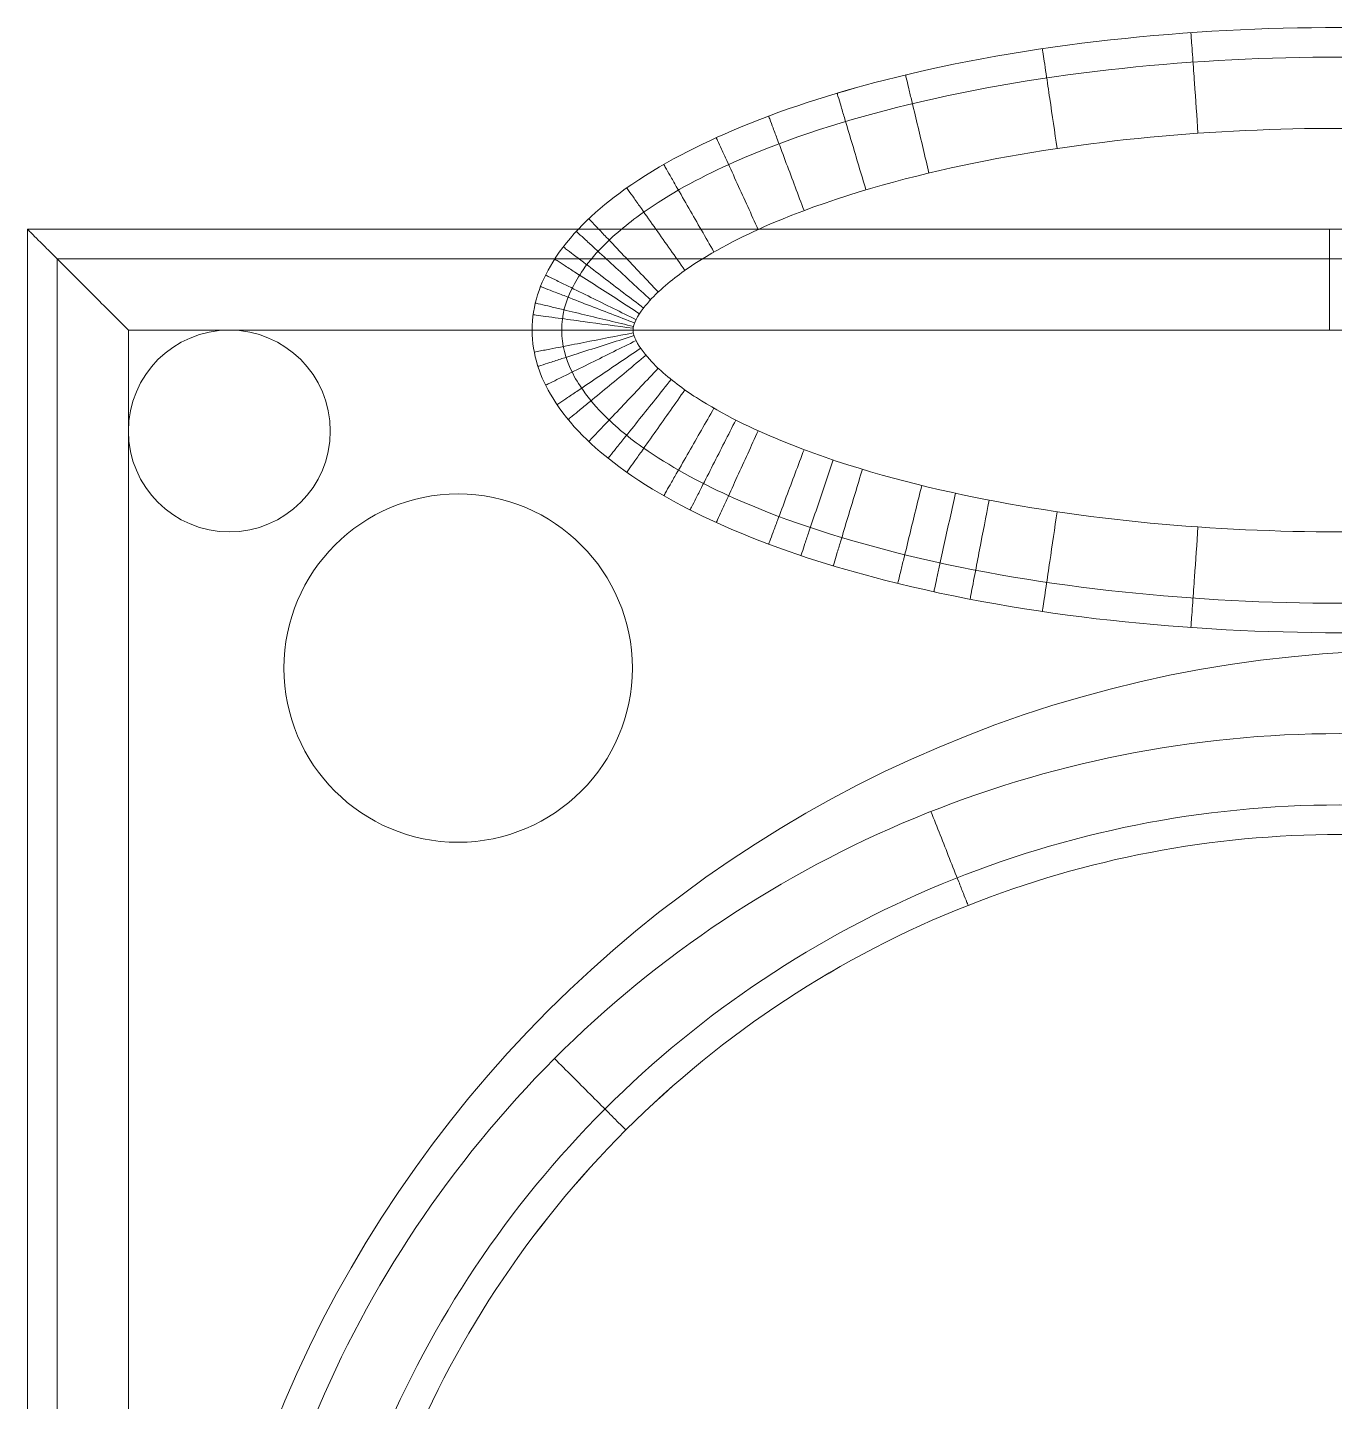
# Model space of a CAD drawing. Header units: inches. Extents: x 25 to 188, y -279 to -12.
# Drawn here: x 145.214 to 148.051, y -218.157 to -215.173 of the extents above; entities that cross this region are included whole.
import ezdxf

# ---------------------------------------------------------------- set-up
doc = ezdxf.new("R2010")
doc.units = ezdxf.units.IN
doc.header["$MEASUREMENT"] = 0
doc.layers.add('back panel', color=7, linetype='Continuous')

# ---------------------------------------------------------------- blocks, each defined once
blk = doc.blocks.new('block 9')
at = {"layer": 'back panel', "color": 7, "lineweight": 18, "true_color": 0xffffff}
for points in [[(150.9091, -215.6112), (145.2141, -215.6112)], [(145.2141, -215.6112), (145.2141, -222.4014)], [(150.9091, -215.6112), (145.2141, -215.6112)], [(145.2141, -215.6112), (145.2141, -215.6112)], [(145.2141, -215.6112), (145.2141, -222.4014)], [(145.2141, -215.6112), (150.9091, -215.6112)], [(145.2141, -222.4014), (145.2141, -215.6112)], [(150.845, -215.6753), (145.2783, -215.6753)], [(145.2783, -215.6753), (145.2783, -222.3372)], [(145.6522, -215.8302), (145.4332, -215.8302)], [(145.4332, -215.8302), (145.4332, -216.0493)], [(150.6901, -215.8302), (145.6522, -215.8302)], [(145.6522, -215.8302), (145.6522, -215.8302)], [(146.3093, -215.8302), (149.814, -215.8302)], [(146.3093, -215.8302), (146.3093, -215.8302)], [(146.5284, -215.8302), (149.5949, -215.8302)], [(145.4332, -216.0493), (145.4332, -222.1823)], [(145.4332, -216.0493), (145.4332, -216.0493)], [(145.8713, -216.0493), (145.8713, -216.0493)], [(146.1486, -216.1859), (146.1486, -216.1859)], [(145.6522, -216.2683), (145.6522, -216.2683)], [(145.7705, -216.5641), (145.7705, -216.5641)], [(146.5269, -216.5641), (146.5269, -216.5641)], [(146.1486, -216.9422), (146.1486, -216.9422)]]:
    blk.add_lwpolyline(points, dxfattribs=at)
for points, knots in [([(149.814, -215.8302), (149.814, -215.8836), (149.7968, -215.9328), (149.7694, -215.9774), (149.7331, -216.0367), (149.6806, -216.0857), (149.6259, -216.1264), (149.5511, -216.1819), (149.4654, -216.2265), (149.3804, -216.2629), (149.2726, -216.3091), (149.1624, -216.3441), (149.049, -216.3731), (148.7347, -216.4535), (148.3846, -216.4873), (148.0616, -216.4873), (147.7387, -216.4873), (147.3887, -216.4535), (147.0743, -216.3731), (146.961, -216.3441), (146.8507, -216.3091), (146.7429, -216.2629), (146.6579, -216.2265), (146.5722, -216.1819), (146.4974, -216.1264), (146.4427, -216.0857), (146.3902, -216.0367), (146.3539, -215.9774), (146.3265, -215.9328), (146.3093, -215.8836), (146.3093, -215.8302), (146.3093, -215.7769), (146.3265, -215.7276), (146.3539, -215.683), (146.3902, -215.6238), (146.4427, -215.5747), (146.4974, -215.534), (146.5722, -215.4785), (146.6578, -215.4339), (146.7429, -215.3975), (146.8506, -215.3513), (146.9609, -215.3163), (147.0743, -215.2874), (147.3887, -215.2069), (147.7387, -215.1731), (148.0616, -215.1731), (148.3845, -215.1731), (148.7346, -215.2069), (149.049, -215.2873), (149.1623, -215.3163), (149.2726, -215.3513), (149.3804, -215.3975), (149.4654, -215.4339), (149.5511, -215.4785), (149.6259, -215.534), (149.6806, -215.5747), (149.7331, -215.6238), (149.7694, -215.683), (149.7968, -215.7276), (149.814, -215.7769), (149.814, -215.8302)], [0, 0, 0, 0, 1, 1, 1, 2, 2, 2, 3, 3, 3, 4, 4, 4, 5, 5, 5, 6, 6, 6, 7, 7, 7, 8, 8, 8, 9, 9, 9, 10, 10, 10, 11, 11, 11, 12, 12, 12, 13, 13, 13, 14, 14, 14, 15, 15, 15, 16, 16, 16, 17, 17, 17, 18, 18, 18, 19, 19, 19, 20, 20, 20, 20]), ([(149.814, -215.8302), (149.814, -215.7769), (149.7968, -215.7276), (149.7694, -215.683), (149.7331, -215.6238), (149.6806, -215.5747), (149.6259, -215.534), (149.5511, -215.4785), (149.4654, -215.4339), (149.3804, -215.3975), (149.2726, -215.3513), (149.1624, -215.3163), (149.049, -215.2874), (148.7347, -215.2069), (148.3846, -215.1731), (148.0616, -215.1731), (147.7387, -215.1731), (147.3887, -215.2069), (147.0743, -215.2873), (146.961, -215.3163), (146.8507, -215.3513), (146.7429, -215.3975), (146.6579, -215.4339), (146.5722, -215.4785), (146.4974, -215.534), (146.4427, -215.5747), (146.3902, -215.6238), (146.3539, -215.683), (146.3265, -215.7276), (146.3093, -215.7769), (146.3093, -215.8302), (146.3093, -215.8836), (146.3265, -215.9328), (146.3539, -215.9774), (146.3902, -216.0367), (146.4427, -216.0857), (146.4974, -216.1264), (146.5722, -216.1819), (146.6578, -216.2265), (146.7429, -216.2629), (146.8506, -216.3091), (146.9609, -216.3441), (147.0743, -216.3731), (147.3887, -216.4535), (147.7387, -216.4873), (148.0616, -216.4873), (148.3845, -216.4873), (148.7346, -216.4535), (149.049, -216.3731), (149.1623, -216.3441), (149.2726, -216.3091), (149.3804, -216.2629), (149.4654, -216.2265), (149.5511, -216.1819), (149.6259, -216.1264), (149.6806, -216.0857), (149.7331, -216.0367), (149.7694, -215.9774), (149.7968, -215.9328), (149.814, -215.8836), (149.814, -215.8302)], [0, 0, 0, 0, 1, 1, 1, 2, 2, 2, 3, 3, 3, 4, 4, 4, 5, 5, 5, 6, 6, 6, 7, 7, 7, 8, 8, 8, 9, 9, 9, 10, 10, 10, 11, 11, 11, 12, 12, 12, 13, 13, 13, 14, 14, 14, 15, 15, 15, 16, 16, 16, 17, 17, 17, 18, 18, 18, 19, 19, 19, 20, 20, 20, 20]), ([(149.814, -215.8302), (149.814, -215.7769), (149.7968, -215.7276), (149.7694, -215.683), (149.7331, -215.6238), (149.6806, -215.5747), (149.6259, -215.534), (149.5511, -215.4785), (149.4654, -215.4339), (149.3804, -215.3975), (149.2726, -215.3513), (149.1624, -215.3163), (149.049, -215.2874), (148.7347, -215.2069), (148.3846, -215.1731), (148.0616, -215.1731), (147.7387, -215.1731), (147.3887, -215.2069), (147.0743, -215.2873), (146.961, -215.3163), (146.8507, -215.3513), (146.7429, -215.3975), (146.6579, -215.4339), (146.5722, -215.4785), (146.4974, -215.534), (146.4427, -215.5747), (146.3902, -215.6238), (146.3539, -215.683), (146.3265, -215.7276), (146.3093, -215.7769), (146.3093, -215.8302), (146.3093, -215.8836), (146.3265, -215.9328), (146.3539, -215.9774), (146.3902, -216.0367), (146.4427, -216.0857), (146.4974, -216.1264), (146.5722, -216.1819), (146.6578, -216.2265), (146.7429, -216.2629), (146.8506, -216.3091), (146.9609, -216.3441), (147.0743, -216.3731), (147.3887, -216.4535), (147.7387, -216.4873), (148.0616, -216.4873), (148.3845, -216.4873), (148.7346, -216.4535), (149.049, -216.3731), (149.1623, -216.3441), (149.2726, -216.3091), (149.3804, -216.2629), (149.4654, -216.2265), (149.5511, -216.1819), (149.6259, -216.1264), (149.6806, -216.0857), (149.7331, -216.0367), (149.7694, -215.9774), (149.7968, -215.9328), (149.814, -215.8836), (149.814, -215.8302)], [0, 0, 0, 0, 1, 1, 1, 2, 2, 2, 3, 3, 3, 4, 4, 4, 5, 5, 5, 6, 6, 6, 7, 7, 7, 8, 8, 8, 9, 9, 9, 10, 10, 10, 11, 11, 11, 12, 12, 12, 13, 13, 13, 14, 14, 14, 15, 15, 15, 16, 16, 16, 17, 17, 17, 18, 18, 18, 19, 19, 19, 20, 20, 20, 20]), ([(147.7391, -215.1843), (147.7393, -215.1843), (147.7391, -215.1846), (147.7391, -215.1846), (147.7391, -215.1851), (147.7392, -215.1855), (147.7392, -215.1858), (147.7393, -215.1875), (147.7394, -215.1891), (147.7395, -215.1908), (147.74, -215.1977), (147.7405, -215.2047), (147.741, -215.2116), (147.7416, -215.2207), (147.7423, -215.2298), (147.7429, -215.2389), (147.7442, -215.2571), (147.7455, -215.2753), (147.7467, -215.2935), (147.7493, -215.33), (147.7519, -215.3664), (147.7544, -215.4028)], [0, 0, 0, 0, 1, 1, 1, 2, 2, 2, 3, 3, 3, 4, 4, 4, 5, 5, 5, 6, 6, 6, 7, 7, 7, 7]), ([(147.4166, -215.2193), (147.4164, -215.2191), (147.4167, -215.2195), (147.4167, -215.2195), (147.4167, -215.22), (147.4168, -215.2204), (147.4169, -215.2208), (147.4171, -215.2224), (147.4173, -215.224), (147.4176, -215.2257), (147.4186, -215.2326), (147.4196, -215.2395), (147.4207, -215.2463), (147.422, -215.2554), (147.4233, -215.2644), (147.4247, -215.2734), (147.4274, -215.2915), (147.43, -215.3095), (147.4327, -215.3276), (147.4381, -215.3637), (147.4434, -215.3998), (147.4488, -215.4359)], [0, 0, 0, 0, 1, 1, 1, 2, 2, 2, 3, 3, 3, 4, 4, 4, 5, 5, 5, 6, 6, 6, 7, 7, 7, 7]), ([(149.7498, -215.8302), (149.7498, -215.7977), (149.742, -215.7695), (149.7279, -215.7406), (149.7209, -215.7261), (149.7125, -215.7125), (149.7033, -215.6993), (149.6891, -215.6792), (149.6733, -215.6608), (149.6557, -215.6436), (149.6269, -215.6152), (149.5958, -215.5904), (149.5625, -215.5676), (149.5034, -215.5273), (149.4411, -215.4946), (149.376, -215.4656), (149.257, -215.4125), (149.1252, -215.3716), (148.9991, -215.341), (148.8447, -215.3035), (148.6892, -215.2785), (148.5314, -215.2616), (148.375, -215.2449), (148.2189, -215.2372), (148.0616, -215.2373), (147.7538, -215.2374), (147.4246, -215.268), (147.1242, -215.341), (146.9948, -215.3725), (146.8694, -215.4112), (146.7473, -215.4656), (146.6822, -215.4946), (146.6199, -215.5272), (146.5608, -215.5676), (146.5275, -215.5904), (146.4963, -215.6151), (146.4676, -215.6436), (146.4501, -215.6608), (146.4342, -215.6791), (146.42, -215.6991), (146.4107, -215.7124), (146.4025, -215.7261), (146.3954, -215.7406), (146.3813, -215.7695), (146.3735, -215.7978), (146.3735, -215.8303), (146.3735, -215.8628), (146.3815, -215.891), (146.3954, -215.9199), (146.4023, -215.9344), (146.4108, -215.9477), (146.42, -215.9608), (146.4343, -215.981), (146.4499, -215.9996), (146.4676, -216.0169), (146.4992, -216.0477), (146.5243, -216.0679), (146.5608, -216.0927), (146.62, -216.133), (146.6822, -216.1658), (146.7473, -216.1949), (146.8659, -216.2479), (146.9985, -216.2889), (147.1242, -216.3194), (147.424, -216.3922), (147.7544, -216.4232), (148.0616, -216.4232), (148.3694, -216.4232), (148.6989, -216.3922), (148.9991, -216.3194), (149.1254, -216.2888), (149.2568, -216.2479), (149.376, -216.1949), (149.4412, -216.1659), (149.5034, -216.1333), (149.5625, -216.0928), (149.5958, -216.07), (149.627, -216.0453), (149.6557, -216.0169), (149.6732, -215.9996), (149.6891, -215.9813), (149.7033, -215.9613), (149.7126, -215.9481), (149.7209, -215.9344), (149.7279, -215.9198), (149.742, -215.8909), (149.7499, -215.8627), (149.7498, -215.8302)], [0, 0, 0, 0, 1, 1, 1, 2, 2, 2, 3, 3, 3, 4, 4, 4, 5, 5, 5, 6, 6, 6, 7, 7, 7, 8, 8, 8, 9, 9, 9, 10, 10, 10, 11, 11, 11, 12, 12, 12, 13, 13, 13, 14, 14, 14, 15, 15, 15, 16, 16, 16, 17, 17, 17, 18, 18, 18, 19, 19, 19, 20, 20, 20, 21, 21, 21, 22, 22, 22, 23, 23, 23, 24, 24, 24, 25, 25, 25, 26, 26, 26, 27, 27, 27, 28, 28, 28, 29, 29, 29, 29]), ([(147.1197, -215.2761), (147.1202, -215.2762), (147.12, -215.2774), (147.1201, -215.2776), (147.1204, -215.2792), (147.1208, -215.2808), (147.1212, -215.2824), (147.1228, -215.2892), (147.1245, -215.2959), (147.1261, -215.3027), (147.1282, -215.3116), (147.1303, -215.3205), (147.1324, -215.3294), (147.1367, -215.3471), (147.1409, -215.3649), (147.1452, -215.3826), (147.1537, -215.4181), (147.1621, -215.4536), (147.1706, -215.4892)], [0, 0, 0, 0, 1, 1, 1, 2, 2, 2, 3, 3, 3, 4, 4, 4, 5, 5, 5, 6, 6, 6, 6]), ([(146.9712, -215.3158), (146.9712, -215.3158), (146.9713, -215.3162), (146.9713, -215.3162), (146.9715, -215.3166), (146.9716, -215.3169), (146.9717, -215.3173), (146.9721, -215.3189), (146.9726, -215.3205), (146.9731, -215.322), (146.9751, -215.3287), (146.9771, -215.3354), (146.979, -215.3421), (146.9817, -215.3508), (146.9843, -215.3595), (146.9869, -215.3683), (146.9921, -215.3858), (146.9973, -215.4033), (147.0025, -215.4208), (147.013, -215.4558), (147.0234, -215.4908), (147.0338, -215.5257)], [0, 0, 0, 0, 1, 1, 1, 2, 2, 2, 3, 3, 3, 4, 4, 4, 5, 5, 5, 6, 6, 6, 7, 7, 7, 7]), ([(146.8226, -215.3656), (146.8231, -215.3656), (146.823, -215.3668), (146.8231, -215.367), (146.8237, -215.3686), (146.8243, -215.3701), (146.8249, -215.3716), (146.8273, -215.3782), (146.8297, -215.3847), (146.8322, -215.3912), (146.8354, -215.3997), (146.8386, -215.4083), (146.8418, -215.4168), (146.8482, -215.4339), (146.8546, -215.451), (146.861, -215.4681), (146.8739, -215.5023), (146.8867, -215.5365), (146.8995, -215.5706)], [0, 0, 0, 0, 1, 1, 1, 2, 2, 2, 3, 3, 3, 4, 4, 4, 5, 5, 5, 6, 6, 6, 6]), ([(149.5949, -215.8302), (149.595, -215.8024), (149.5553, -215.7614), (149.539, -215.7461), (149.5137, -215.7224), (149.4863, -215.7023), (149.4573, -215.6837), (149.3991, -215.6462), (149.3378, -215.6167), (149.274, -215.5904), (149.1495, -215.5391), (149.0112, -215.5006), (148.8799, -215.4727), (148.6157, -215.4166), (148.331, -215.3921), (148.0616, -215.3921), (147.7928, -215.3921), (147.507, -215.4167), (147.2434, -215.4727), (147.1119, -215.5007), (146.9741, -215.539), (146.8493, -215.5904), (146.7855, -215.6167), (146.7243, -215.6463), (146.666, -215.6837), (146.637, -215.7023), (146.6096, -215.7224), (146.5843, -215.7461), (146.568, -215.7614), (146.5284, -215.8024), (146.5284, -215.8302), (146.5284, -215.858), (146.568, -215.899), (146.5843, -215.9143), (146.6096, -215.938), (146.637, -215.9581), (146.666, -215.9768), (146.7242, -216.0143), (146.7855, -216.0438), (146.8493, -216.0701), (146.9739, -216.1214), (147.1121, -216.1598), (147.2434, -216.1877), (147.5072, -216.2438), (147.7926, -216.2683), (148.0616, -216.2683), (148.3306, -216.2683), (148.6161, -216.2438), (148.8799, -216.1877), (149.0149, -216.159), (149.146, -216.1227), (149.274, -216.0701), (149.3378, -216.0438), (149.399, -216.0142), (149.4573, -215.9768), (149.4863, -215.9581), (149.5137, -215.938), (149.539, -215.9143), (149.5553, -215.899), (149.5949, -215.8581), (149.5949, -215.8302)], [0, 0, 0, 0, 1, 1, 1, 2, 2, 2, 3, 3, 3, 4, 4, 4, 5, 5, 5, 6, 6, 6, 7, 7, 7, 8, 8, 8, 9, 9, 9, 10, 10, 10, 11, 11, 11, 12, 12, 12, 13, 13, 13, 14, 14, 14, 15, 15, 15, 16, 16, 16, 17, 17, 17, 18, 18, 18, 19, 19, 19, 20, 20, 20, 20]), ([(146.7092, -215.4124), (146.7096, -215.4124), (146.7097, -215.4136), (146.7098, -215.4138), (146.7105, -215.4153), (146.7112, -215.4168), (146.7119, -215.4183), (146.7147, -215.4246), (146.7176, -215.431), (146.7205, -215.4373), (146.7243, -215.4456), (146.7281, -215.4539), (146.7319, -215.4622), (146.7394, -215.4788), (146.747, -215.4955), (146.7545, -215.5121), (146.7697, -215.5453), (146.7848, -215.5785), (146.7999, -215.6118)], [0, 0, 0, 0, 1, 1, 1, 2, 2, 2, 3, 3, 3, 4, 4, 4, 5, 5, 5, 6, 6, 6, 6]), ([(146.595, -215.4707), (146.5954, -215.4707), (146.5956, -215.4718), (146.5957, -215.472), (146.5966, -215.4734), (146.5974, -215.4749), (146.5982, -215.4763), (146.6017, -215.4823), (146.6051, -215.4884), (146.6086, -215.4944), (146.6131, -215.5023), (146.6177, -215.5103), (146.6222, -215.5182), (146.6313, -215.534), (146.6404, -215.5499), (146.6495, -215.5657), (146.6677, -215.5974), (146.6858, -215.629), (146.704, -215.6607)], [0, 0, 0, 0, 1, 1, 1, 2, 2, 2, 3, 3, 3, 4, 4, 4, 5, 5, 5, 6, 6, 6, 6]), ([(146.5148, -215.5215), (146.5153, -215.5214), (146.5156, -215.5225), (146.5157, -215.5227), (146.5167, -215.5241), (146.5176, -215.5254), (146.5186, -215.5268), (146.5226, -215.5325), (146.5266, -215.5381), (146.5306, -215.5438), (146.5358, -215.5513), (146.5411, -215.5588), (146.5464, -215.5662), (146.5569, -215.5811), (146.5674, -215.5961), (146.5779, -215.611), (146.5989, -215.6408), (146.6199, -215.6707), (146.641, -215.7005)], [0, 0, 0, 0, 1, 1, 1, 2, 2, 2, 3, 3, 3, 4, 4, 4, 5, 5, 5, 6, 6, 6, 6]), ([(145.4332, -215.8302), (145.4214, -215.8184), (145.4096, -215.8066), (145.3978, -215.7949), (145.3856, -215.7827), (145.3735, -215.7706), (145.3616, -215.7586), (145.3495, -215.7465), (145.3376, -215.7346), (145.3261, -215.7231), (145.3147, -215.7118), (145.3037, -215.7007), (145.2932, -215.6902), (145.2832, -215.6802), (145.2736, -215.6706), (145.2647, -215.6618), (145.2565, -215.6535), (145.2489, -215.6459), (145.2421, -215.6391), (145.236, -215.633), (145.2306, -215.6276), (145.2262, -215.6232), (145.2222, -215.6192), (145.2191, -215.6161), (145.217, -215.614), (145.2151, -215.6121), (145.2141, -215.6112), (145.2141, -215.6112)], [0, 0, 0, 0, 1, 1, 1, 2, 2, 2, 3, 3, 3, 4, 4, 4, 5, 5, 5, 6, 6, 6, 7, 7, 7, 8, 8, 8, 9, 9, 9, 9]), ([(146.4052, -215.6158), (146.4057, -215.6161), (146.406, -215.6165), (146.4063, -215.6169), (146.4075, -215.618), (146.4087, -215.6191), (146.4099, -215.6202), (146.4151, -215.6249), (146.4202, -215.6296), (146.4253, -215.6344), (146.432, -215.6405), (146.4387, -215.6467), (146.4455, -215.6529), (146.4589, -215.6653), (146.4723, -215.6776), (146.4857, -215.69), (146.5126, -215.7147), (146.5395, -215.7395), (146.5663, -215.7642)], [0, 0, 0, 0, 1, 1, 1, 2, 2, 2, 3, 3, 3, 4, 4, 4, 5, 5, 5, 6, 6, 6, 6]), ([(146.4324, -215.5884), (146.4315, -215.5878), (146.4331, -215.5891), (146.4334, -215.5895), (146.4346, -215.5907), (146.4357, -215.5919), (146.4368, -215.5931), (146.4416, -215.5981), (146.4464, -215.6032), (146.4512, -215.6082), (146.4575, -215.6149), (146.4637, -215.6215), (146.47, -215.6281), (146.4826, -215.6414), (146.4951, -215.6546), (146.5077, -215.6679), (146.5328, -215.6944), (146.5579, -215.7209), (146.583, -215.7474)], [0, 0, 0, 0, 1, 1, 1, 2, 2, 2, 3, 3, 3, 4, 4, 4, 5, 5, 5, 6, 6, 6, 6]), ([(148.0397, -215.6112), (148.04, -215.6111), (148.0397, -215.6114), (148.0397, -215.6114), (148.0397, -215.6119), (148.0397, -215.6123), (148.0397, -215.6127), (148.0397, -215.6144), (148.0397, -215.616), (148.0397, -215.6177), (148.0397, -215.6246), (148.0397, -215.6316), (148.0397, -215.6385), (148.0397, -215.6477), (148.0397, -215.6568), (148.0397, -215.6659), (148.0397, -215.6842), (148.0397, -215.7024), (148.0397, -215.7207), (148.0397, -215.7572), (148.0397, -215.7937), (148.0397, -215.8302)], [0, 0, 0, 0, 1, 1, 1, 2, 2, 2, 3, 3, 3, 4, 4, 4, 5, 5, 5, 6, 6, 6, 7, 7, 7, 7]), ([(146.3583, -215.6759), (146.3589, -215.6761), (146.3592, -215.6765), (146.3596, -215.6768), (146.361, -215.6777), (146.3624, -215.6785), (146.3638, -215.6794), (146.3696, -215.6832), (146.3755, -215.687), (146.3813, -215.6907), (146.389, -215.6957), (146.3967, -215.7006), (146.4043, -215.7056), (146.4197, -215.7155), (146.435, -215.7254), (146.4504, -215.7352), (146.4811, -215.755), (146.5118, -215.7748), (146.5425, -215.7946)], [0, 0, 0, 0, 1, 1, 1, 2, 2, 2, 3, 3, 3, 4, 4, 4, 5, 5, 5, 6, 6, 6, 6]), ([(146.377, -215.6494), (146.376, -215.6491), (146.3778, -215.6501), (146.3782, -215.6504), (146.3795, -215.6514), (146.3808, -215.6524), (146.3821, -215.6534), (146.3877, -215.6576), (146.3932, -215.6618), (146.3987, -215.666), (146.406, -215.6716), (146.4132, -215.6771), (146.4205, -215.6826), (146.435, -215.6937), (146.4495, -215.7048), (146.464, -215.7159), (146.4931, -215.738), (146.5221, -215.7602), (146.5511, -215.7823)], [0, 0, 0, 0, 1, 1, 1, 2, 2, 2, 3, 3, 3, 4, 4, 4, 5, 5, 5, 6, 6, 6, 6]), ([(146.3276, -215.7356), (146.3282, -215.7357), (146.3286, -215.736), (146.329, -215.7362), (146.3306, -215.7368), (146.3321, -215.7374), (146.3336, -215.738), (146.3401, -215.7405), (146.3466, -215.743), (146.3531, -215.7455), (146.3616, -215.7488), (146.3701, -215.7521), (146.3786, -215.7554), (146.3957, -215.7621), (146.4127, -215.7686), (146.4297, -215.7753), (146.4637, -215.7884), (146.4978, -215.8016), (146.5318, -215.8148)], [0, 0, 0, 0, 1, 1, 1, 2, 2, 2, 3, 3, 3, 4, 4, 4, 5, 5, 5, 6, 6, 6, 6]), ([(146.3386, -215.7107), (146.3376, -215.7105), (146.3395, -215.7111), (146.34, -215.7114), (146.3415, -215.7121), (146.3429, -215.7128), (146.3444, -215.7135), (146.3506, -215.7166), (146.3569, -215.7197), (146.3631, -215.7228), (146.3713, -215.7268), (146.3795, -215.7309), (146.3877, -215.7349), (146.4041, -215.743), (146.4204, -215.7511), (146.4368, -215.7591), (146.4696, -215.7753), (146.5023, -215.7914), (146.535, -215.8076)], [0, 0, 0, 0, 1, 1, 1, 2, 2, 2, 3, 3, 3, 4, 4, 4, 5, 5, 5, 6, 6, 6, 6]), ([(146.3164, -215.7713), (146.3154, -215.7712), (146.3175, -215.7715), (146.318, -215.7716), (146.3196, -215.772), (146.3212, -215.7724), (146.3227, -215.7728), (146.3295, -215.7744), (146.3363, -215.7761), (146.3431, -215.7777), (146.3519, -215.7798), (146.3608, -215.7819), (146.3697, -215.7841), (146.3874, -215.7883), (146.4052, -215.7926), (146.4229, -215.7968), (146.4584, -215.8054), (146.4939, -215.8139), (146.5294, -215.8224)], [0, 0, 0, 0, 1, 1, 1, 2, 2, 2, 3, 3, 3, 4, 4, 4, 5, 5, 5, 6, 6, 6, 6]), ([(146.3116, -215.7967), (146.3138, -215.7967), (146.3159, -215.7973), (146.318, -215.7976), (146.3249, -215.7986), (146.3318, -215.7995), (146.3387, -215.8004), (146.3478, -215.8017), (146.3568, -215.8029), (146.3658, -215.8041), (146.3839, -215.8066), (146.402, -215.809), (146.4201, -215.8115), (146.4563, -215.8164), (146.4925, -215.8214), (146.5287, -215.8263)], [0, 0, 0, 0, 1, 1, 1, 2, 2, 2, 3, 3, 3, 4, 4, 4, 5, 5, 5, 5]), ([(145.8713, -216.0493), (145.8713, -215.9283), (145.7732, -215.8302), (145.6522, -215.8302), (145.5313, -215.8302), (145.4332, -215.9283), (145.4332, -216.0493), (145.4332, -216.1702), (145.5313, -216.2683), (145.6522, -216.2683), (145.7732, -216.2683), (145.8713, -216.1702), (145.8713, -216.0493)], [0, 0, 0, 0, 1, 1, 1, 2, 2, 2, 3, 3, 3, 4, 4, 4, 4]), ([(145.8713, -216.0493), (145.8713, -215.9283), (145.7732, -215.8302), (145.6522, -215.8302), (145.5313, -215.8302), (145.4332, -215.9283), (145.4332, -216.0493), (145.4332, -216.1702), (145.5313, -216.2683), (145.6522, -216.2683), (145.7732, -216.2683), (145.8713, -216.1702), (145.8713, -216.0493)], [0, 0, 0, 0, 1, 1, 1, 2, 2, 2, 3, 3, 3, 4, 4, 4, 4]), ([(146.3093, -215.8303), (146.3083, -215.8304), (146.3104, -215.8303), (146.3109, -215.8303), (146.3125, -215.8303), (146.3142, -215.8303), (146.3158, -215.8303), (146.3228, -215.8303), (146.3297, -215.8303), (146.3367, -215.8303), (146.3458, -215.8303), (146.355, -215.8303), (146.3641, -215.8303), (146.3823, -215.8303), (146.4006, -215.8303), (146.4188, -215.8303), (146.4554, -215.8302), (146.4919, -215.8302), (146.5284, -215.8302)], [0, 0, 0, 0, 1, 1, 1, 2, 2, 2, 3, 3, 3, 4, 4, 4, 5, 5, 5, 6, 6, 6, 6]), ([(146.3139, -215.8781), (146.3228, -215.876), (146.3318, -215.8746), (146.3408, -215.8728), (146.3497, -215.8711), (146.3587, -215.8693), (146.3676, -215.8676), (146.3856, -215.8641), (146.4035, -215.8606), (146.4214, -215.8571), (146.4573, -215.8501), (146.4931, -215.8431), (146.529, -215.8361)], [0, 0, 0, 0, 1, 1, 1, 2, 2, 2, 3, 3, 3, 4, 4, 4, 4]), ([(146.322, -215.909), (146.321, -215.9093), (146.323, -215.9086), (146.3235, -215.9085), (146.3251, -215.908), (146.3266, -215.9075), (146.3282, -215.907), (146.3348, -215.9048), (146.3414, -215.9027), (146.3481, -215.9006), (146.3567, -215.8978), (146.3654, -215.895), (146.3741, -215.8922), (146.3915, -215.8866), (146.4089, -215.881), (146.4262, -215.8754), (146.461, -215.8643), (146.4957, -215.8531), (146.5305, -215.8419)], [0, 0, 0, 0, 1, 1, 1, 2, 2, 2, 3, 3, 3, 4, 4, 4, 5, 5, 5, 6, 6, 6, 6]), ([(146.3386, -215.9499), (146.339, -215.9494), (146.3395, -215.9494), (146.34, -215.9492), (146.3415, -215.9485), (146.3429, -215.9478), (146.3444, -215.947), (146.3506, -215.9439), (146.3569, -215.9409), (146.3631, -215.9378), (146.3713, -215.9337), (146.3795, -215.9297), (146.3877, -215.9256), (146.4041, -215.9175), (146.4204, -215.9095), (146.4368, -215.9014), (146.4695, -215.8852), (146.5023, -215.869), (146.535, -215.8529)], [0, 0, 0, 0, 1, 1, 1, 2, 2, 2, 3, 3, 3, 4, 4, 4, 5, 5, 5, 6, 6, 6, 6]), ([(146.3638, -215.9921), (146.3629, -215.9925), (146.3646, -215.9915), (146.3651, -215.9912), (146.3664, -215.9903), (146.3678, -215.9894), (146.3691, -215.9884), (146.3749, -215.9845), (146.3807, -215.9807), (146.3864, -215.9768), (146.394, -215.9717), (146.4015, -215.9665), (146.4091, -215.9614), (146.4241, -215.9512), (146.4392, -215.941), (146.4543, -215.9308), (146.4845, -215.9104), (146.5147, -215.8899), (146.5449, -215.8695)], [0, 0, 0, 0, 1, 1, 1, 2, 2, 2, 3, 3, 3, 4, 4, 4, 5, 5, 5, 6, 6, 6, 6]), ([(146.3875, -216.0243), (146.3865, -216.0248), (146.3883, -216.0236), (146.3887, -216.0233), (146.3899, -216.0223), (146.3912, -216.0212), (146.3925, -216.0202), (146.3978, -216.0157), (146.4032, -216.0113), (146.4086, -216.0069), (146.4156, -216.0011), (146.4227, -215.9953), (146.4297, -215.9895), (146.4438, -215.9778), (146.4579, -215.9662), (146.472, -215.9546), (146.5001, -215.9314), (146.5283, -215.9081), (146.5565, -215.8849)], [0, 0, 0, 0, 1, 1, 1, 2, 2, 2, 3, 3, 3, 4, 4, 4, 5, 5, 5, 6, 6, 6, 6]), ([(146.4324, -216.0719), (146.434, -216.0705), (146.4353, -216.0688), (146.4368, -216.0672), (146.4416, -216.0622), (146.4464, -216.0571), (146.4512, -216.052), (146.4575, -216.0454), (146.4637, -216.0388), (146.47, -216.0322), (146.4826, -216.019), (146.4951, -216.0057), (146.5077, -215.9925), (146.5328, -215.966), (146.5579, -215.9395), (146.583, -215.9131)], [0, 0, 0, 0, 1, 1, 1, 2, 2, 2, 3, 3, 3, 4, 4, 4, 5, 5, 5, 5]), ([(146.474, -216.1087), (146.4734, -216.1095), (146.4747, -216.1079), (146.475, -216.1075), (146.476, -216.1062), (146.4771, -216.1049), (146.4781, -216.1036), (146.4824, -216.0982), (146.4868, -216.0927), (146.4912, -216.0873), (146.4969, -216.0802), (146.5026, -216.073), (146.5083, -216.0659), (146.5197, -216.0516), (146.5312, -216.0374), (146.5426, -216.0231), (146.5654, -215.9946), (146.5883, -215.9661), (146.6111, -215.9375)], [0, 0, 0, 0, 1, 1, 1, 2, 2, 2, 3, 3, 3, 4, 4, 4, 5, 5, 5, 6, 6, 6, 6]), ([(146.5148, -216.1389), (146.5142, -216.1398), (146.5154, -216.1381), (146.5157, -216.1376), (146.5167, -216.1363), (146.5176, -216.1349), (146.5186, -216.1336), (146.5226, -216.1279), (146.5266, -216.1222), (146.5306, -216.1165), (146.5358, -216.1091), (146.5411, -216.1016), (146.5464, -216.0942), (146.5569, -216.0792), (146.5674, -216.0643), (146.5779, -216.0494), (146.5989, -216.0196), (146.62, -215.9897), (146.641, -215.9599)], [0, 0, 0, 0, 1, 1, 1, 2, 2, 2, 3, 3, 3, 4, 4, 4, 5, 5, 5, 6, 6, 6, 6]), ([(146.595, -216.1899), (146.5947, -216.1909), (146.5955, -216.189), (146.5958, -216.1885), (146.5966, -216.1871), (146.5974, -216.1857), (146.5982, -216.1843), (146.6017, -216.1782), (146.6051, -216.1722), (146.6086, -216.1661), (146.6131, -216.1582), (146.6177, -216.1503), (146.6222, -216.1424), (146.6313, -216.1265), (146.6404, -216.1107), (146.6495, -216.0949), (146.6676, -216.0632), (146.6858, -216.0315), (146.704, -215.9998)], [0, 0, 0, 0, 1, 1, 1, 2, 2, 2, 3, 3, 3, 4, 4, 4, 5, 5, 5, 6, 6, 6, 6]), ([(146.6522, -216.2205), (146.6521, -216.2198), (146.6527, -216.2196), (146.6529, -216.2191), (146.6537, -216.2177), (146.6544, -216.2162), (146.6552, -216.2148), (146.6583, -216.2086), (146.6615, -216.2024), (146.6646, -216.1961), (146.6688, -216.188), (146.6729, -216.1799), (146.677, -216.1717), (146.6853, -216.1555), (146.6935, -216.1392), (146.7018, -216.1229), (146.7183, -216.0904), (146.7348, -216.0579), (146.7514, -216.0254)], [0, 0, 0, 0, 1, 1, 1, 2, 2, 2, 3, 3, 3, 4, 4, 4, 5, 5, 5, 6, 6, 6, 6]), ([(145.8713, -216.0493), (145.8713, -216.1702), (145.7732, -216.2683), (145.6522, -216.2683), (145.5313, -216.2683), (145.4332, -216.1702), (145.4332, -216.0493)], [0, 0, 0, 0, 1, 1, 1, 2, 2, 2, 2]), ([(146.7092, -216.2481), (146.7092, -216.2491), (146.7096, -216.2471), (146.7098, -216.2466), (146.7105, -216.2451), (146.7112, -216.2436), (146.7119, -216.2422), (146.7147, -216.2358), (146.7176, -216.2295), (146.7205, -216.2231), (146.7243, -216.2148), (146.7281, -216.2065), (146.7319, -216.1982), (146.7394, -216.1816), (146.747, -216.165), (146.7545, -216.1484), (146.7697, -216.1152), (146.7848, -216.0819), (146.7999, -216.0487)], [0, 0, 0, 0, 1, 1, 1, 2, 2, 2, 3, 3, 3, 4, 4, 4, 5, 5, 5, 6, 6, 6, 6]), ([(146.8226, -216.2948), (146.8224, -216.2944), (146.823, -216.2936), (146.8231, -216.2934), (146.8237, -216.2918), (146.8243, -216.2903), (146.8249, -216.2888), (146.8273, -216.2822), (146.8297, -216.2757), (146.8322, -216.2692), (146.8354, -216.2607), (146.8386, -216.2521), (146.8418, -216.2436), (146.8482, -216.2265), (146.8546, -216.2094), (146.861, -216.1923), (146.8738, -216.1581), (146.8867, -216.1239), (146.8995, -216.0898)], [0, 0, 0, 0, 1, 1, 1, 2, 2, 2, 3, 3, 3, 4, 4, 4, 5, 5, 5, 6, 6, 6, 6]), ([(146.8927, -216.3198), (146.8928, -216.32), (146.8928, -216.3196), (146.8928, -216.3196), (146.8929, -216.3191), (146.8931, -216.3187), (146.8932, -216.3183), (146.8937, -216.3168), (146.8943, -216.3152), (146.8948, -216.3137), (146.897, -216.307), (146.8992, -216.3005), (146.9014, -216.2938), (146.9043, -216.2852), (146.9072, -216.2765), (146.9101, -216.2679), (146.9159, -216.2506), (146.9217, -216.2333), (146.9276, -216.216), (146.9392, -216.1813), (146.9508, -216.1467), (146.9624, -216.1121)], [0, 0, 0, 0, 1, 1, 1, 2, 2, 2, 3, 3, 3, 4, 4, 4, 5, 5, 5, 6, 6, 6, 7, 7, 7, 7]), ([(146.9628, -216.3421), (146.9625, -216.3417), (146.9631, -216.3408), (146.9632, -216.3406), (146.9637, -216.339), (146.9642, -216.3374), (146.9646, -216.3359), (146.9666, -216.3292), (146.9687, -216.3225), (146.9707, -216.3159), (146.9733, -216.3071), (146.976, -216.2984), (146.9786, -216.2896), (146.9839, -216.2722), (146.9891, -216.2547), (146.9944, -216.2372), (147.005, -216.2023), (147.0155, -216.1673), (147.0261, -216.1324)], [0, 0, 0, 0, 1, 1, 1, 2, 2, 2, 3, 3, 3, 4, 4, 4, 5, 5, 5, 6, 6, 6, 6]), ([(147.1028, -216.3802), (147.103, -216.3804), (147.1028, -216.38), (147.1029, -216.3799), (147.103, -216.3795), (147.103, -216.3791), (147.1032, -216.3787), (147.1035, -216.3771), (147.1039, -216.3755), (147.1043, -216.3739), (147.106, -216.3672), (147.1076, -216.3604), (147.1093, -216.3536), (147.1115, -216.3448), (147.1136, -216.3359), (147.1158, -216.327), (147.1202, -216.3093), (147.1245, -216.2916), (147.1288, -216.2739), (147.1375, -216.2384), (147.1462, -216.203), (147.1549, -216.1675)], [0, 0, 0, 0, 1, 1, 1, 2, 2, 2, 3, 3, 3, 4, 4, 4, 5, 5, 5, 6, 6, 6, 7, 7, 7, 7]), ([(146.1486, -216.1859), (145.9402, -216.1859), (145.7705, -216.3556), (145.7705, -216.5641), (145.7705, -216.7726), (145.9402, -216.9422), (146.1486, -216.9422), (146.3572, -216.9422), (146.5269, -216.7726), (146.5269, -216.5641), (146.5269, -216.3556), (146.3572, -216.1859), (146.1486, -216.1859)], [0, 0, 0, 0, 1, 1, 1, 2, 2, 2, 3, 3, 3, 4, 4, 4, 4]), ([(146.1486, -216.1859), (146.3572, -216.1859), (146.5269, -216.3556), (146.5269, -216.5641), (146.5269, -216.7726), (146.3572, -216.9422), (146.1486, -216.9422), (145.9402, -216.9422), (145.7705, -216.7726), (145.7705, -216.5641), (145.7705, -216.3556), (145.9402, -216.1859), (146.1486, -216.1859)], [0, 0, 0, 0, 1, 1, 1, 2, 2, 2, 3, 3, 3, 4, 4, 4, 4]), ([(146.1486, -216.1859), (145.9402, -216.1859), (145.7705, -216.3556), (145.7705, -216.5641), (145.7705, -216.7726), (145.9402, -216.9422), (146.1486, -216.9422), (146.3572, -216.9422), (146.5269, -216.7726), (146.5269, -216.5641), (146.5269, -216.3556), (146.3572, -216.1859), (146.1486, -216.1859)], [0, 0, 0, 0, 1, 1, 1, 2, 2, 2, 3, 3, 3, 4, 4, 4, 4]), ([(147.1812, -216.3984), (147.1809, -216.3977), (147.1814, -216.3973), (147.1816, -216.3968), (147.1819, -216.3952), (147.1823, -216.3936), (147.1826, -216.392), (147.1841, -216.3852), (147.1856, -216.3784), (147.1871, -216.3716), (147.189, -216.3627), (147.1909, -216.3538), (147.1929, -216.3449), (147.1968, -216.327), (147.2007, -216.3092), (147.2046, -216.2914), (147.2123, -216.2557), (147.2201, -216.22), (147.2279, -216.1843)], [0, 0, 0, 0, 1, 1, 1, 2, 2, 2, 3, 3, 3, 4, 4, 4, 5, 5, 5, 6, 6, 6, 6]), ([(147.2597, -216.4145), (147.2603, -216.4124), (147.2605, -216.4102), (147.2609, -216.4081), (147.2622, -216.4013), (147.2636, -216.3944), (147.2649, -216.3876), (147.2666, -216.3786), (147.2683, -216.3697), (147.2701, -216.3607), (147.2735, -216.3428), (147.277, -216.3249), (147.2804, -216.307), (147.2874, -216.2711), (147.2943, -216.2353), (147.3012, -216.1994)], [0, 0, 0, 0, 1, 1, 1, 2, 2, 2, 3, 3, 3, 4, 4, 4, 5, 5, 5, 5]), ([(147.4166, -216.4412), (147.4159, -216.4419), (147.4168, -216.4402), (147.4169, -216.4397), (147.4171, -216.438), (147.4173, -216.4364), (147.4176, -216.4348), (147.4186, -216.4279), (147.4196, -216.421), (147.4207, -216.4141), (147.422, -216.4051), (147.4233, -216.3961), (147.4247, -216.387), (147.4274, -216.369), (147.43, -216.3509), (147.4327, -216.3329), (147.4381, -216.2968), (147.4434, -216.2606), (147.4488, -216.2245)], [0, 0, 0, 0, 1, 1, 1, 2, 2, 2, 3, 3, 3, 4, 4, 4, 5, 5, 5, 6, 6, 6, 6]), ([(147.7391, -216.4761), (147.7397, -216.477), (147.7392, -216.4751), (147.7392, -216.4745), (147.7393, -216.4729), (147.7394, -216.4713), (147.7395, -216.4696), (147.74, -216.4627), (147.7405, -216.4557), (147.741, -216.4488), (147.7416, -216.4397), (147.7423, -216.4306), (147.7429, -216.4215), (147.7442, -216.4033), (147.7455, -216.3851), (147.7467, -216.3669), (147.7493, -216.3304), (147.7519, -216.294), (147.7544, -216.2576)], [0, 0, 0, 0, 1, 1, 1, 2, 2, 2, 3, 3, 3, 4, 4, 4, 5, 5, 5, 6, 6, 6, 6]), ([(148.2295, -216.5255), (146.7589, -216.5255), (145.5624, -217.722), (145.5624, -219.1925), (145.5624, -220.6632), (146.7589, -221.8596), (148.2295, -221.8596), (149.7002, -221.8596), (150.8967, -220.6632), (150.8967, -219.1925), (150.8967, -217.722), (149.7002, -216.5255), (148.2295, -216.5255)], [0, 0, 0, 0, 1, 1, 1, 2, 2, 2, 3, 3, 3, 4, 4, 4, 4]), ([(148.2295, -216.5255), (149.7002, -216.5255), (150.8967, -217.722), (150.8967, -219.1925), (150.8967, -220.6632), (149.7002, -221.8596), (148.2295, -221.8596), (146.7589, -221.8596), (145.5624, -220.6632), (145.5624, -219.1925), (145.5624, -217.722), (146.7589, -216.5255), (148.2295, -216.5255)], [0, 0, 0, 0, 1, 1, 1, 2, 2, 2, 3, 3, 3, 4, 4, 4, 4]), ([(148.2295, -216.5255), (146.7589, -216.5255), (145.5624, -217.722), (145.5624, -219.1925), (145.5624, -220.6632), (146.7589, -221.8596), (148.2295, -221.8596), (149.7002, -221.8596), (150.8967, -220.6632), (150.8967, -219.1925), (150.8967, -217.722), (149.7002, -216.5255), (148.2295, -216.5255)], [0, 0, 0, 0, 1, 1, 1, 2, 2, 2, 3, 3, 3, 4, 4, 4, 4]), ([(150.4711, -219.1158), (150.4713, -219.7547), (150.2171, -220.3679), (149.7655, -220.8196), (149.3136, -221.2715), (148.7006, -221.5253), (148.0616, -221.5253), (147.4226, -221.5253), (146.8097, -221.2715), (146.3579, -220.8196), (145.906, -220.3677), (145.6522, -219.7549), (145.6522, -219.1158), (145.6522, -218.4768), (145.906, -217.8639), (146.3579, -217.412), (146.8097, -216.9601), (147.4226, -216.7063), (148.0616, -216.7063), (148.7006, -216.7063), (149.3136, -216.9601), (149.7655, -217.412), (150.2171, -217.8637), (150.4713, -218.4769), (150.4711, -219.1158)], [0, 0, 0, 0, 1, 1, 1, 2, 2, 2, 3, 3, 3, 4, 4, 4, 5, 5, 5, 6, 6, 6, 7, 7, 7, 8, 8, 8, 8]), ([(150.3162, -219.1158), (150.3164, -219.7136), (150.0786, -220.2874), (149.6559, -220.7101), (149.2331, -221.1329), (148.6596, -221.3704), (148.0616, -221.3704), (147.4637, -221.3704), (146.8902, -221.1329), (146.4674, -220.7101), (146.0445, -220.2872), (145.8071, -219.7138), (145.8071, -219.1158), (145.8071, -218.5178), (146.0446, -217.9443), (146.4674, -217.5215), (146.8902, -217.0987), (147.4637, -216.8612), (148.0616, -216.8612), (148.6596, -216.8612), (149.2331, -217.0987), (149.6559, -217.5215), (150.0786, -217.9442), (150.3164, -218.518), (150.3162, -219.1158)], [0, 0, 0, 0, 1, 1, 1, 2, 2, 2, 3, 3, 3, 4, 4, 4, 5, 5, 5, 6, 6, 6, 7, 7, 7, 8, 8, 8, 8]), ([(147.2554, -217.0791), (147.2562, -217.0797), (147.255, -217.0782), (147.2548, -217.0777), (147.2542, -217.0762), (147.2536, -217.0746), (147.253, -217.0731), (147.2504, -217.0666), (147.2478, -217.0602), (147.2453, -217.0537), (147.2419, -217.0452), (147.2386, -217.0367), (147.2352, -217.0282), (147.2285, -217.0113), (147.2218, -216.9943), (147.2151, -216.9773), (147.2016, -216.9434), (147.1882, -216.9094), (147.1747, -216.8755)], [0, 0, 0, 0, 1, 1, 1, 2, 2, 2, 3, 3, 3, 4, 4, 4, 5, 5, 5, 6, 6, 6, 6]), ([(150.252, -219.1158), (150.252, -218.8396), (150.1999, -218.5664), (150.0983, -218.3095), (149.9881, -218.0313), (149.8221, -217.7786), (149.6105, -217.567), (149.3989, -217.3554), (149.1462, -217.1894), (148.8679, -217.0792), (148.6111, -216.9775), (148.3379, -216.9254), (148.0616, -216.9254), (147.7854, -216.9254), (147.5122, -216.9775), (147.2554, -217.0792), (146.9771, -217.1893), (146.7245, -217.3553), (146.5128, -217.5669), (146.3012, -217.7785), (146.1352, -218.0312), (146.0251, -218.3095), (145.9234, -218.5663), (145.8713, -218.8396), (145.8713, -219.1158), (145.8713, -219.392), (145.9234, -219.6652), (146.025, -219.922), (146.1352, -220.2003), (146.3012, -220.453), (146.5128, -220.6646), (146.7244, -220.8762), (146.9771, -221.0422), (147.2554, -221.1524), (147.5122, -221.2541), (147.7854, -221.3062), (148.0616, -221.3062), (148.3379, -221.3062), (148.6111, -221.2541), (148.8679, -221.1524), (149.1462, -221.0422), (149.3988, -220.8763), (149.6105, -220.6647), (149.8221, -220.453), (149.9881, -220.2003), (150.0982, -219.9221), (150.1999, -219.6652), (150.252, -219.392), (150.252, -219.1158)], [0, 0, 0, 0, 1, 1, 1, 2, 2, 2, 3, 3, 3, 4, 4, 4, 5, 5, 5, 6, 6, 6, 7, 7, 7, 8, 8, 8, 9, 9, 9, 10, 10, 10, 11, 11, 11, 12, 12, 12, 13, 13, 13, 14, 14, 14, 15, 15, 15, 16, 16, 16, 16]), ([(150.252, -219.1158), (150.252, -218.8396), (150.1999, -218.5664), (150.0983, -218.3095), (149.9881, -218.0313), (149.8221, -217.7786), (149.6105, -217.567), (149.3989, -217.3554), (149.1462, -217.1894), (148.8679, -217.0792), (148.6111, -216.9775), (148.3379, -216.9254), (148.0616, -216.9254), (147.7854, -216.9254), (147.5122, -216.9775), (147.2554, -217.0792), (146.9771, -217.1893), (146.7245, -217.3553), (146.5128, -217.5669), (146.3012, -217.7785), (146.1352, -218.0312), (146.0251, -218.3095), (145.9234, -218.5663), (145.8713, -218.8396), (145.8713, -219.1158), (145.8713, -219.392), (145.9234, -219.6652), (146.025, -219.922), (146.1352, -220.2003), (146.3012, -220.453), (146.5128, -220.6646), (146.7244, -220.8762), (146.9771, -221.0422), (147.2554, -221.1524), (147.5122, -221.2541), (147.7854, -221.3062), (148.0616, -221.3062), (148.3379, -221.3062), (148.6111, -221.2541), (148.8679, -221.1524), (149.1462, -221.0422), (149.3988, -220.8763), (149.6105, -220.6647), (149.8221, -220.453), (149.9881, -220.2003), (150.0982, -219.9221), (150.1999, -219.6652), (150.252, -219.392), (150.252, -219.1158)], [0, 0, 0, 0, 1, 1, 1, 2, 2, 2, 3, 3, 3, 4, 4, 4, 5, 5, 5, 6, 6, 6, 7, 7, 7, 8, 8, 8, 9, 9, 9, 10, 10, 10, 11, 11, 11, 12, 12, 12, 13, 13, 13, 14, 14, 14, 15, 15, 15, 16, 16, 16, 16]), ([(150.252, -219.1158), (150.252, -219.392), (150.1999, -219.6652), (150.0983, -219.922), (149.9881, -220.2003), (149.8221, -220.453), (149.6105, -220.6646), (149.3989, -220.8762), (149.1462, -221.0422), (148.8679, -221.1524), (148.6111, -221.2541), (148.3379, -221.3062), (148.0616, -221.3062), (147.7854, -221.3062), (147.5122, -221.2541), (147.2554, -221.1524), (146.9771, -221.0422), (146.7245, -220.8763), (146.5128, -220.6647), (146.3012, -220.453), (146.1352, -220.2003), (146.0251, -219.9221), (145.9234, -219.6652), (145.8713, -219.392), (145.8713, -219.1158), (145.8713, -218.8396), (145.9234, -218.5664), (146.025, -218.3095), (146.1352, -218.0313), (146.3012, -217.7786), (146.5128, -217.567), (146.7244, -217.3554), (146.9771, -217.1894), (147.2554, -217.0792), (147.5122, -216.9775), (147.7854, -216.9254), (148.0616, -216.9254), (148.3379, -216.9254), (148.6111, -216.9775), (148.8679, -217.0792), (149.1462, -217.1893), (149.3988, -217.3553), (149.6105, -217.5669), (149.8221, -217.7785), (149.9881, -218.0312), (150.0982, -218.3095), (150.1999, -218.5663), (150.252, -218.8396), (150.252, -219.1158)], [0, 0, 0, 0, 1, 1, 1, 2, 2, 2, 3, 3, 3, 4, 4, 4, 5, 5, 5, 6, 6, 6, 7, 7, 7, 8, 8, 8, 9, 9, 9, 10, 10, 10, 11, 11, 11, 12, 12, 12, 13, 13, 13, 14, 14, 14, 15, 15, 15, 16, 16, 16, 16]), ([(150.252, -219.1158), (150.252, -218.8396), (150.1999, -218.5664), (150.0983, -218.3095), (149.9881, -218.0313), (149.8221, -217.7786), (149.6105, -217.567), (149.3989, -217.3554), (149.1462, -217.1894), (148.8679, -217.0792), (148.6111, -216.9775), (148.3379, -216.9254), (148.0616, -216.9254), (147.7854, -216.9254), (147.5122, -216.9775), (147.2554, -217.0792), (146.9771, -217.1893), (146.7245, -217.3553), (146.5128, -217.5669), (146.3012, -217.7785), (146.1352, -218.0312), (146.0251, -218.3095), (145.9234, -218.5663), (145.8713, -218.8396), (145.8713, -219.1158), (145.8713, -219.392), (145.9234, -219.6652), (146.025, -219.922), (146.1352, -220.2003), (146.3012, -220.453), (146.5128, -220.6646), (146.7244, -220.8762), (146.9771, -221.0422), (147.2554, -221.1524), (147.5122, -221.2541), (147.7854, -221.3062), (148.0616, -221.3062), (148.3379, -221.3062), (148.6111, -221.2541), (148.8679, -221.1524), (149.1462, -221.0422), (149.3988, -220.8763), (149.6105, -220.6647), (149.8221, -220.453), (149.9881, -220.2003), (150.0982, -219.9221), (150.1999, -219.6652), (150.252, -219.392), (150.252, -219.1158)], [0, 0, 0, 0, 1, 1, 1, 2, 2, 2, 3, 3, 3, 4, 4, 4, 5, 5, 5, 6, 6, 6, 7, 7, 7, 8, 8, 8, 9, 9, 9, 10, 10, 10, 11, 11, 11, 12, 12, 12, 13, 13, 13, 14, 14, 14, 15, 15, 15, 16, 16, 16, 16]), ([(150.252, -219.1158), (150.252, -219.392), (150.1999, -219.6652), (150.0983, -219.922), (149.9881, -220.2003), (149.8221, -220.453), (149.6105, -220.6646), (149.3989, -220.8762), (149.1462, -221.0422), (148.8679, -221.1524), (148.6111, -221.2541), (148.3379, -221.3062), (148.0616, -221.3062), (147.7854, -221.3062), (147.5122, -221.2541), (147.2554, -221.1524), (146.9771, -221.0422), (146.7245, -220.8763), (146.5128, -220.6647), (146.3012, -220.453), (146.1352, -220.2003), (146.0251, -219.9221), (145.9234, -219.6652), (145.8713, -219.392), (145.8713, -219.1158), (145.8713, -218.8396), (145.9234, -218.5664), (146.025, -218.3095), (146.1352, -218.0313), (146.3012, -217.7786), (146.5128, -217.567), (146.7244, -217.3554), (146.9771, -217.1894), (147.2554, -217.0792), (147.5122, -216.9775), (147.7854, -216.9254), (148.0616, -216.9254), (148.3379, -216.9254), (148.6111, -216.9775), (148.8679, -217.0792), (149.1462, -217.1893), (149.3988, -217.3553), (149.6105, -217.5669), (149.8221, -217.7785), (149.9881, -218.0312), (150.0982, -218.3095), (150.1999, -218.5663), (150.252, -218.8396), (150.252, -219.1158)], [0, 0, 0, 0, 1, 1, 1, 2, 2, 2, 3, 3, 3, 4, 4, 4, 5, 5, 5, 6, 6, 6, 7, 7, 7, 8, 8, 8, 9, 9, 9, 10, 10, 10, 11, 11, 11, 12, 12, 12, 13, 13, 13, 14, 14, 14, 15, 15, 15, 16, 16, 16, 16]), ([(150.252, -219.1158), (150.252, -218.8396), (150.1999, -218.5664), (150.0983, -218.3095), (149.9881, -218.0313), (149.8221, -217.7786), (149.6105, -217.567), (149.3989, -217.3554), (149.1462, -217.1894), (148.8679, -217.0792), (148.6111, -216.9775), (148.3379, -216.9254), (148.0616, -216.9254), (147.7854, -216.9254), (147.5122, -216.9775), (147.2554, -217.0792), (146.9771, -217.1893), (146.7245, -217.3553), (146.5128, -217.5669), (146.3012, -217.7785), (146.1352, -218.0312), (146.0251, -218.3095), (145.9234, -218.5663), (145.8713, -218.8396), (145.8713, -219.1158), (145.8713, -219.392), (145.9234, -219.6652), (146.025, -219.922), (146.1352, -220.2003), (146.3012, -220.453), (146.5128, -220.6646), (146.7244, -220.8762), (146.9771, -221.0422), (147.2554, -221.1524), (147.5122, -221.2541), (147.7854, -221.3062), (148.0616, -221.3062), (148.3379, -221.3062), (148.6111, -221.2541), (148.8679, -221.1524), (149.1462, -221.0422), (149.3988, -220.8763), (149.6105, -220.6647), (149.8221, -220.453), (149.9881, -220.2003), (150.0982, -219.9221), (150.1999, -219.6652), (150.252, -219.392), (150.252, -219.1158)], [0, 0, 0, 0, 1, 1, 1, 2, 2, 2, 3, 3, 3, 4, 4, 4, 5, 5, 5, 6, 6, 6, 7, 7, 7, 8, 8, 8, 9, 9, 9, 10, 10, 10, 11, 11, 11, 12, 12, 12, 13, 13, 13, 14, 14, 14, 15, 15, 15, 16, 16, 16, 16]), ([(146.5127, -217.5669), (146.5137, -217.5672), (146.512, -217.5662), (146.5117, -217.5658), (146.5105, -217.5646), (146.5093, -217.5635), (146.5082, -217.5623), (146.5032, -217.5574), (146.4983, -217.5524), (146.4934, -217.5475), (146.4869, -217.5411), (146.4805, -217.5346), (146.474, -217.5282), (146.4611, -217.5153), (146.4482, -217.5024), (146.4353, -217.4894), (146.4095, -217.4636), (146.3837, -217.4378), (146.3579, -217.412)], [0, 0, 0, 0, 1, 1, 1, 2, 2, 2, 3, 3, 3, 4, 4, 4, 5, 5, 5, 6, 6, 6, 6])]:
    blk.add_open_spline(points, degree=3, knots=knots, dxfattribs=at)
for points in [[(145.4332, -216.0493), (145.4332, -215.9283), (145.5313, -215.8302), (145.6522, -215.8302)], [(145.6522, -215.8302), (145.7732, -215.8302), (145.8713, -215.9283), (145.8713, -216.0493)]]:
    blk.add_open_spline(points, degree=3, dxfattribs=at)
blk = doc.blocks.new('block 8')
at = {"layer": 'back panel'}
blk.add_blockref('block 9', (0, 0), dxfattribs=at)

msp = doc.modelspace()

# ---------------------------------------------------------------- block references
at = {"layer": 'back panel'}
msp.add_blockref('block 8', (0, 0), dxfattribs=at)

doc.saveas('drawing.dxf')
